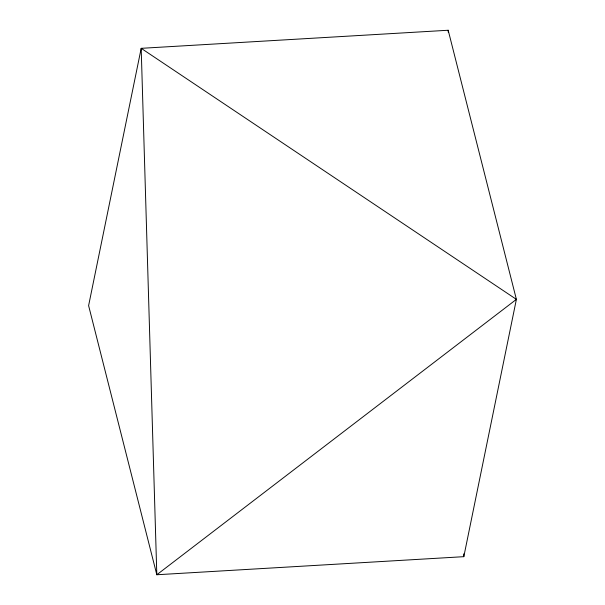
<?xml version="1.0" encoding="UTF-8"?>
<svg xmlns="http://www.w3.org/2000/svg" width="605" height="605" viewBox="0 0 605 605"><rect width="100%" height="100%" fill="white"/><g stroke="black" fill="none" stroke-linecap="round" stroke-linejoin="round"><path stroke-width="0.91" d="M463.808 556.676L516.39 299.369L448.184 30.25L141.192 48.324L88.61 305.631L156.816 574.75L463.808 556.676L463.725 553.847M448.184 30.25L448.237 32.133M516.39 299.369L156.816 574.75L141.192 48.324L516.39 299.369"/></g></svg>
